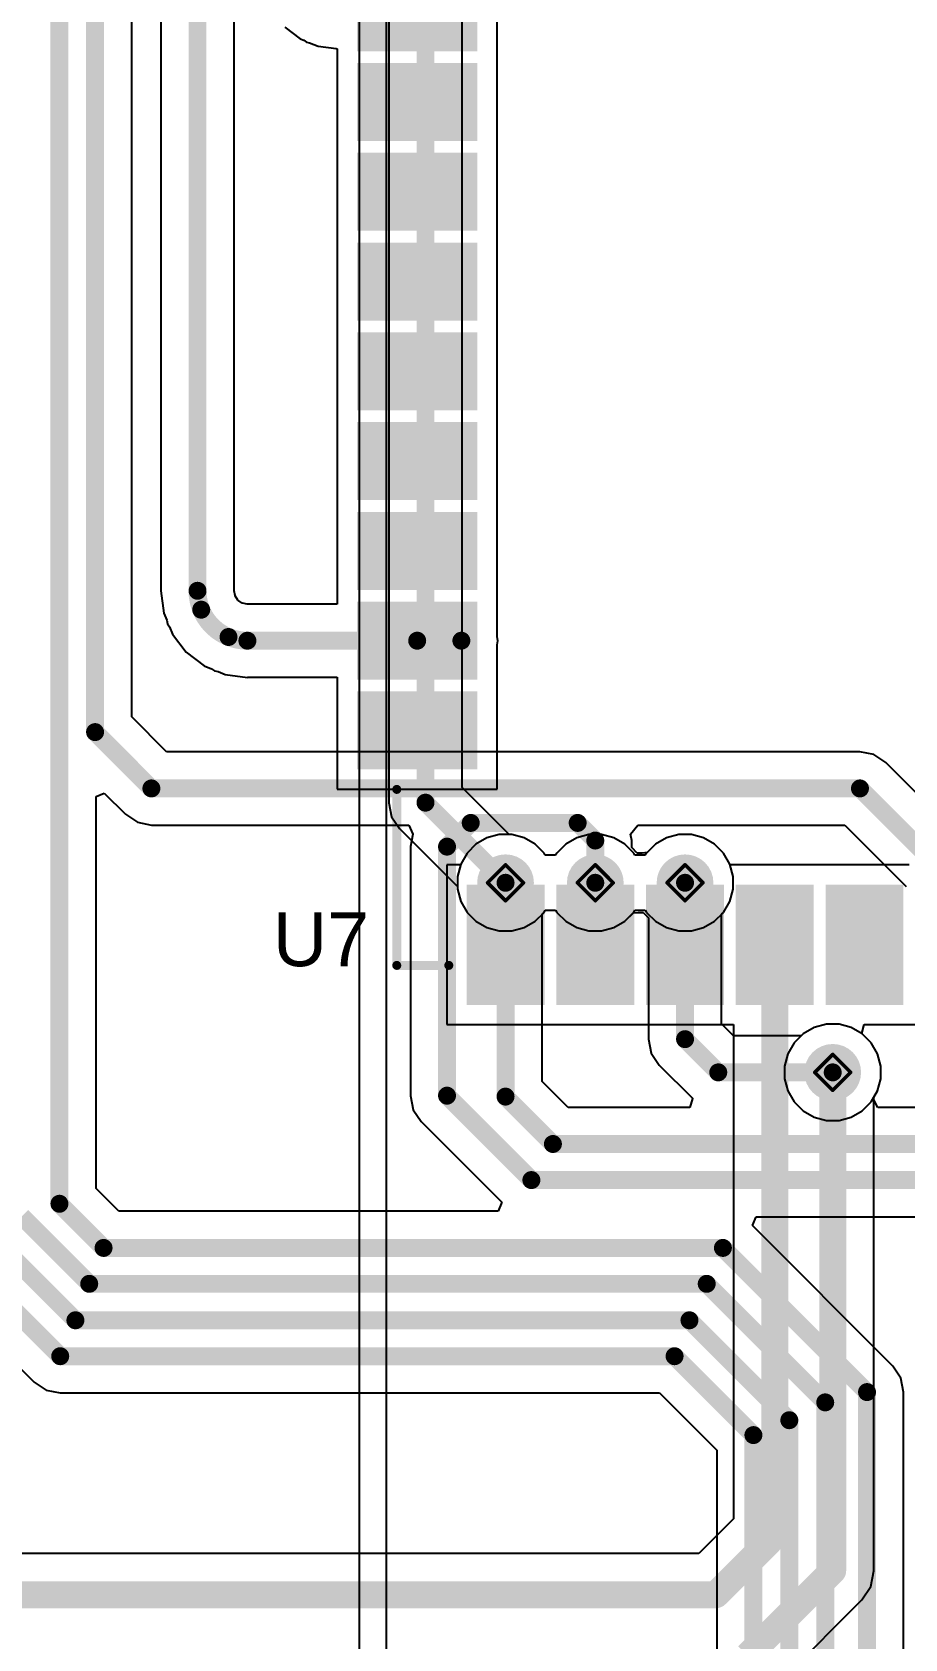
# Model space of a CAD drawing. Header units: inches. Extents: x -17.5 to 14.7, y -6.2 to 5.9.
# Drawn here: x 2.281 to 2.767, y 1.085 to 1.98 of the extents above; entities that cross this region are included whole.
import ezdxf

# ---------------------------------------------------------------- set-up
doc = ezdxf.new("R2010")
doc.units = ezdxf.units.IN
doc.header["$MEASUREMENT"] = 0
for name, color, linetype in [('Bottom Layer', 5, 'Continuous'), ('Bottom Solder', 6, 'Continuous'), ('Drill Drawing', 1, 'Continuous'), ('Ground Layer', 76, 'Continuous'), ('Power Layer', 16, 'Continuous'), ('Top Layer', 1, 'Continuous'), ('Top Overlay', 2, 'Continuous'), ('Top Paste', 8, 'Continuous'), ('Top Solder', 216, 'Continuous'), ('Via Holes', 16, 'Continuous')]:
    doc.layers.add(name, color=color, linetype=linetype)
doc.styles.add('Arial', font='', dxfattribs={"height": 0.2})
doc.styles.get('Arial').set_extended_font_data('Arial')

# ---------------------------------------------------------------- blocks, each defined once
blk = doc.blocks.new('ESP32_WROOM_32UE_N16_63')
at = {"layer": 'Top Layer'}
for points in [[(0.31496, -0.08268), (0.37402, -0.08268), (0.37402, -0.11811), (0.31496, -0.11811)], [(0.31496, -0.13268), (0.37402, -0.13268), (0.37402, -0.16811), (0.31496, -0.16811)], [(0.31496, -0.18268), (0.37402, -0.18268), (0.37402, -0.21811), (0.31496, -0.21811)], [(0.31496, -0.23268), (0.37402, -0.23268), (0.37402, -0.26811), (0.31496, -0.26811)], [(0.31496, -0.28268), (0.37402, -0.28268), (0.37402, -0.31811), (0.31496, -0.31811)], [(-0.19252, -0.37913), (-0.19252, -0.32008), (-0.15709, -0.32008), (-0.15709, -0.37913)], [(-0.14252, -0.37913), (-0.14252, -0.32008), (-0.10709, -0.32008), (-0.10709, -0.37913)], [(-0.09252, -0.37913), (-0.09252, -0.32008), (-0.05709, -0.32008), (-0.05709, -0.37913)], [(-0.04252, -0.37913), (-0.04252, -0.32008), (-0.00709, -0.32008), (-0.00709, -0.37913)], [(0.00748, -0.37913), (0.00748, -0.32008), (0.04291, -0.32008), (0.04291, -0.37913)], [(0.05748, -0.37913), (0.05748, -0.32008), (0.09291, -0.32008), (0.09291, -0.37913)], [(0.10748, -0.37913), (0.10748, -0.32008), (0.14291, -0.32008), (0.14291, -0.37913)], [(0.15748, -0.37913), (0.15748, -0.32008), (0.19291, -0.32008), (0.19291, -0.37913)], [(0.20748, -0.37913), (0.20748, -0.32008), (0.24291, -0.32008), (0.24291, -0.37913)]]:
    blk.add_hatch(color=1, dxfattribs=at).paths.add_polyline_path(points)
at = {"layer": 'Top Paste'}
for points in [[(0.31496, -0.08268), (0.37402, -0.08268), (0.37402, -0.11811), (0.31496, -0.11811)], [(0.31496, -0.13268), (0.37402, -0.13268), (0.37402, -0.16811), (0.31496, -0.16811)], [(0.31496, -0.18268), (0.37402, -0.18268), (0.37402, -0.21811), (0.31496, -0.21811)], [(0.31496, -0.23268), (0.37402, -0.23268), (0.37402, -0.26811), (0.31496, -0.26811)], [(0.31496, -0.28268), (0.37402, -0.28268), (0.37402, -0.31811), (0.31496, -0.31811)], [(-0.19252, -0.37913), (-0.19252, -0.32008), (-0.15709, -0.32008), (-0.15709, -0.37913)], [(-0.14252, -0.37913), (-0.14252, -0.32008), (-0.10709, -0.32008), (-0.10709, -0.37913)], [(-0.09252, -0.37913), (-0.09252, -0.32008), (-0.05709, -0.32008), (-0.05709, -0.37913)], [(-0.04252, -0.37913), (-0.04252, -0.32008), (-0.00709, -0.32008), (-0.00709, -0.37913)], [(0.00748, -0.37913), (0.00748, -0.32008), (0.04291, -0.32008), (0.04291, -0.37913)], [(0.05748, -0.37913), (0.05748, -0.32008), (0.09291, -0.32008), (0.09291, -0.37913)], [(0.10748, -0.37913), (0.10748, -0.32008), (0.14291, -0.32008), (0.14291, -0.37913)], [(0.15748, -0.37913), (0.15748, -0.32008), (0.19291, -0.32008), (0.19291, -0.37913)], [(0.20748, -0.37913), (0.20748, -0.32008), (0.24291, -0.32008), (0.24291, -0.37913)]]:
    blk.add_hatch(color=8, dxfattribs=at).paths.add_polyline_path(points)
at = {"layer": 'Top Solder'}
for points in [[(0.31096, -0.07868), (0.37802, -0.07868), (0.37802, -0.12211), (0.31096, -0.12211)], [(0.31096, -0.12868), (0.37802, -0.12868), (0.37802, -0.17211), (0.31096, -0.17211)], [(0.31096, -0.17868), (0.37802, -0.17868), (0.37802, -0.22211), (0.31096, -0.22211)], [(0.31096, -0.22868), (0.37802, -0.22868), (0.37802, -0.27211), (0.31096, -0.27211)], [(0.31096, -0.27868), (0.37802, -0.27868), (0.37802, -0.32211), (0.31096, -0.32211)], [(-0.19652, -0.38313), (-0.19652, -0.31608), (-0.15309, -0.31608), (-0.15309, -0.38313)], [(-0.14652, -0.38313), (-0.14652, -0.31608), (-0.10309, -0.31608), (-0.10309, -0.38313)], [(-0.09652, -0.38313), (-0.09652, -0.31608), (-0.05309, -0.31608), (-0.05309, -0.38313)], [(-0.04652, -0.38313), (-0.04652, -0.31608), (-0.00309, -0.31608), (-0.00309, -0.38313)], [(0.00348, -0.38313), (0.00348, -0.31608), (0.04691, -0.31608), (0.04691, -0.38313)], [(0.05348, -0.38313), (0.05348, -0.31608), (0.09691, -0.31608), (0.09691, -0.38313)], [(0.10348, -0.38313), (0.10348, -0.31608), (0.14691, -0.31608), (0.14691, -0.38313)], [(0.15348, -0.38313), (0.15348, -0.31608), (0.19691, -0.31608), (0.19691, -0.38313)], [(0.20348, -0.38313), (0.20348, -0.31608), (0.24691, -0.31608), (0.24691, -0.38313)]]:
    blk.add_hatch(color=216, dxfattribs=at).paths.add_polyline_path(points)
at = {"layer": 'Top Overlay'}
for points in [[(0.356, -0.361, 0.005, 0.005, 0), (0.356, -0.332, 0.005, 0.005, 0)], [(0.356, -0.361, 0.005, 0.005, 0), (0.258, -0.361, 0.005, 0.005, 0)]]:
    blk.add_lwpolyline(points, format="xyseb", dxfattribs=at)
for points in [[(0.35475, -0.332, 0.0025, 0.0025, 1), (0.35725, -0.332, 0.0025, 0.0025, 1)], [(0.25675, -0.361, 0.0025, 0.0025, 1), (0.25925, -0.361, 0.0025, 0.0025, 1)], [(0.35475, -0.361, 0.0025, 0.0025, 1), (0.35725, -0.361, 0.0025, 0.0025, 1)], [(0.35475, -0.361, 0.0025, 0.0025, 1), (0.35725, -0.361, 0.0025, 0.0025, 1)]]:
    blk.add_lwpolyline(points, format="xyseb", close=True, dxfattribs=at)

msp = doc.modelspace()

# ---------------------------------------------------------------- hatches: boundary and pattern name
at = {"layer": 'Bottom Layer'}
h = msp.add_hatch(color=5, dxfattribs=at)
edge = h.paths.add_edge_path()
edge.add_arc((2.54461, 1.50646), 0.01181, 0, 360)
h = msp.add_hatch(color=5, dxfattribs=at)
edge = h.paths.add_edge_path()
edge.add_arc((2.59461, 1.50646), 0.01181, 0, 360)
h = msp.add_hatch(color=5, dxfattribs=at)
edge = h.paths.add_edge_path()
edge.add_arc((2.64461, 1.50646), 0.01181, 0, 360)
h = msp.add_hatch(color=5, dxfattribs=at)
edge = h.paths.add_edge_path()
edge.add_arc((2.72689, 1.40088), 0.01181, 0, 360)
at = {"layer": 'Bottom Solder'}
h = msp.add_hatch(color=6, dxfattribs=at)
edge = h.paths.add_edge_path()
edge.add_arc((2.54461, 1.50646), 0.01581, 0, 360)
h = msp.add_hatch(color=6, dxfattribs=at)
edge = h.paths.add_edge_path()
edge.add_arc((2.59461, 1.50646), 0.01581, 0, 360)
h = msp.add_hatch(color=6, dxfattribs=at)
edge = h.paths.add_edge_path()
edge.add_arc((2.64461, 1.50646), 0.01581, 0, 360)
h = msp.add_hatch(color=6, dxfattribs=at)
edge = h.paths.add_edge_path()
edge.add_arc((2.72689, 1.40088), 0.01581, 0, 360)
at = {"layer": 'Ground Layer'}
h = msp.add_hatch(color=76, dxfattribs=at)
edge = h.paths.add_edge_path()
edge.add_arc((2.54461, 1.50646), 0.01181, 0, 360)
h = msp.add_hatch(color=76, dxfattribs=at)
edge = h.paths.add_edge_path()
edge.add_arc((2.59461, 1.50646), 0.01181, 0, 360)
h = msp.add_hatch(color=76, dxfattribs=at)
edge = h.paths.add_edge_path()
edge.add_arc((2.64461, 1.50646), 0.01181, 0, 360)
h = msp.add_hatch(color=76, dxfattribs=at)
edge = h.paths.add_edge_path()
edge.add_arc((2.72689, 1.40088), 0.01181, 0, 360)
at = {"layer": 'Power Layer'}
h = msp.add_hatch(color=16, dxfattribs=at)
edge = h.paths.add_edge_path()
edge.add_arc((2.54461, 1.50646), 0.01181, 0, 360)
h = msp.add_hatch(color=16, dxfattribs=at)
edge = h.paths.add_edge_path()
edge.add_arc((2.59461, 1.50646), 0.01181, 0, 360)
h = msp.add_hatch(color=16, dxfattribs=at)
edge = h.paths.add_edge_path()
edge.add_arc((2.64461, 1.50646), 0.01181, 0, 360)
h = msp.add_hatch(color=16, dxfattribs=at)
edge = h.paths.add_edge_path()
edge.add_arc((2.72689, 1.40088), 0.01181, 0, 360)
at = {"layer": 'Top Layer'}
h = msp.add_hatch(color=1, dxfattribs=at)
edge = h.paths.add_edge_path()
edge.add_arc((2.54461, 1.50646), 0.01181, 0, 360)
h = msp.add_hatch(color=1, dxfattribs=at)
edge = h.paths.add_edge_path()
edge.add_arc((2.59461, 1.50646), 0.01181, 0, 360)
h = msp.add_hatch(color=1, dxfattribs=at)
edge = h.paths.add_edge_path()
edge.add_arc((2.64461, 1.50646), 0.01181, 0, 360)
for points in [[(2.53281, 1.47198), (2.55641, 1.47198), (2.55641, 1.50646), (2.53281, 1.50646)], [(2.58281, 1.47198), (2.60641, 1.47198), (2.60641, 1.50646), (2.58281, 1.50646)], [(2.63281, 1.47198), (2.65641, 1.47198), (2.65641, 1.50646), (2.63281, 1.50646)]]:
    msp.add_hatch(color=1, dxfattribs=at).paths.add_polyline_path(points)
h = msp.add_hatch(color=1, dxfattribs=at)
edge = h.paths.add_edge_path()
edge.add_arc((2.72689, 1.40088), 0.01181, 0, 360)
at = {"layer": 'Top Solder'}
h = msp.add_hatch(color=216, dxfattribs=at)
edge = h.paths.add_edge_path()
edge.add_arc((2.54461, 1.50646), 0.01581, 0, 360)
h = msp.add_hatch(color=216, dxfattribs=at)
edge = h.paths.add_edge_path()
edge.add_arc((2.59461, 1.50646), 0.01581, 0, 360)
h = msp.add_hatch(color=216, dxfattribs=at)
edge = h.paths.add_edge_path()
edge.add_arc((2.64461, 1.50646), 0.01581, 0, 360)
h = msp.add_hatch(color=216, dxfattribs=at)
edge = h.paths.add_edge_path()
edge.add_arc((2.72689, 1.40088), 0.01581, 0, 360)
at = {"layer": 'Via Holes'}
h = msp.add_hatch(color=7, dxfattribs=at)
edge = h.paths.add_edge_path()
edge.add_arc((2.54461, 1.50646), 0.00591, 0, 360)
h = msp.add_hatch(color=7, dxfattribs=at)
edge = h.paths.add_edge_path()
edge.add_arc((2.59461, 1.50646), 0.00591, 0, 360)
h = msp.add_hatch(color=7, dxfattribs=at)
edge = h.paths.add_edge_path()
edge.add_arc((2.64461, 1.50646), 0.00591, 0, 360)
h = msp.add_hatch(color=7, dxfattribs=at)
edge = h.paths.add_edge_path()
edge.add_arc((2.72689, 1.40088), 0.00591, 0, 360)

# ---------------------------------------------------------------- linework, layer by layer
at = {"layer": 'Bottom Layer'}
for p, q in [((2.33633, 1.59881), (2.33633, 2.18463)), ((2.35575, 1.57939), (2.33633, 1.59881)), ((2.74207, 1.57939), (2.35575, 1.57939)), ((2.74987, 1.57784), (2.74207, 1.57939)), ((2.75648, 1.57342), (2.74987, 1.57784)), ((2.79663, 1.53327), (2.75648, 1.57342)), ((2.31646, 1.55447), (2.32108, 1.55638)), ((2.31646, 1.33616), (2.31646, 1.55447)), ((2.32108, 1.55638), (2.33288, 1.54458)), ((2.33288, 1.54458), (2.3395, 1.54016)), ((2.3395, 1.54016), (2.3473, 1.53861)), ((2.3473, 1.53861), (2.4907, 1.53861)), ((2.4907, 1.53861), (2.49301, 1.53361)), ((2.49301, 1.53361), (2.49161, 1.52658)), ((2.61428, 1.53361), (2.61838, 1.53861)), ((2.615, 1.52998), (2.61428, 1.53361)), ((2.61838, 1.53861), (2.73362, 1.53861)), ((2.63426, 1.53144), (2.62814, 1.52791)), ((2.64108, 1.53327), (2.63426, 1.53144)), ((2.64814, 1.53327), (2.64108, 1.53327)), ((2.65495, 1.53144), (2.64814, 1.53327)), ((2.66107, 1.52791), (2.65495, 1.53144)), ((2.73362, 1.53861), (2.76779, 1.50443)), ((2.49161, 1.52658), (2.49161, 1.38791)), ((2.615, 1.52607), (2.615, 1.52998)), ((2.61798, 1.52293), (2.615, 1.52607)), ((2.62078, 1.52293), (2.61798, 1.52293)), ((2.62347, 1.52324), (2.62078, 1.52293)), ((2.62814, 1.52791), (2.62347, 1.52324)), ((2.66606, 1.52292), (2.66107, 1.52791)), ((2.66959, 1.51681), (2.66606, 1.52292)), ((2.67142, 1.50999), (2.66959, 1.51681)), ((2.67142, 1.50293), (2.67142, 1.50999)), ((2.66606, 1.49), (2.66959, 1.49611)), ((2.66959, 1.49611), (2.67142, 1.50293)), ((2.565, 1.48894), (2.56606, 1.49)), ((2.565, 1.39584), (2.565, 1.48894)), ((2.56606, 1.49), (2.56672, 1.49114)), ((2.56672, 1.49114), (2.57249, 1.49114)), ((2.57249, 1.49114), (2.57315, 1.49)), ((2.57315, 1.49), (2.57814, 1.48501)), ((2.61107, 1.48501), (2.61574, 1.48968)), ((2.61574, 1.48968), (2.61843, 1.48999)), ((2.61843, 1.48999), (2.62123, 1.48999)), ((2.62123, 1.48999), (2.62421, 1.48685)), ((2.62421, 1.48685), (2.62421, 1.41939)), ((2.665, 1.48894), (2.66606, 1.49)), ((2.665, 1.42784), (2.665, 1.48894)), ((2.57814, 1.48501), (2.58426, 1.48148)), ((2.58426, 1.48148), (2.59108, 1.47965)), ((2.59108, 1.47965), (2.59814, 1.47965)), ((2.59814, 1.47965), (2.60495, 1.48148)), ((2.60495, 1.48148), (2.61107, 1.48501)), ((2.67157, 1.42127), (2.665, 1.42784)), ((2.71654, 1.42586), (2.71043, 1.42233)), ((2.72336, 1.42769), (2.71654, 1.42586)), ((2.73042, 1.42769), (2.72336, 1.42769)), ((2.73724, 1.42586), (2.73042, 1.42769)), ((2.74335, 1.42233), (2.73724, 1.42586)), ((2.62421, 1.41939), (2.62577, 1.41159)), ((2.70936, 1.42127), (2.67157, 1.42127)), ((2.71043, 1.42233), (2.70936, 1.42127)), ((2.74834, 1.41734), (2.74335, 1.42233)), ((2.75187, 1.41123), (2.74834, 1.41734)), ((2.62577, 1.41159), (2.63019, 1.40498)), ((2.63019, 1.40498), (2.6487, 1.38646)), ((2.7537, 1.40441), (2.75187, 1.41123)), ((2.57945, 1.38139), (2.565, 1.39584)), ((2.75187, 1.39053), (2.7537, 1.39735)), ((2.7537, 1.39735), (2.7537, 1.40441)), ((2.49161, 1.38791), (2.49316, 1.38011)), ((2.74948, 1.38639), (2.75187, 1.39053)), ((2.49316, 1.38011), (2.49758, 1.37349)), ((2.64729, 1.38139), (2.57945, 1.38139)), ((2.6488, 1.38639), (2.64729, 1.38139)), ((2.6487, 1.38646), (2.6488, 1.38639)), ((2.75199, 1.38139), (2.74948, 1.38639)), ((3.20855, 1.38139), (2.75199, 1.38139)), ((2.49758, 1.37349), (2.54255, 1.32852)), ((2.3291, 1.32352), (2.31646, 1.33616)), ((2.54255, 1.32852), (2.54048, 1.32352)), ((2.54048, 1.32352), (2.3291, 1.32352)), ((2.68216, 1.31552), (2.68423, 1.32052)), ((2.76042, 1.23726), (2.68216, 1.31552)), ((2.68423, 1.32052), (3.00711, 1.32052)), ((2.21777, 1.29271), (2.28208, 1.2284)), ((2.76484, 1.23065), (2.76042, 1.23726)), ((2.76042, 1.23726), (2.76042, 1.23726)), ((2.28208, 1.2284), (2.2887, 1.22398)), ((2.76639, 1.22284), (2.76484, 1.23065)), ((2.2887, 1.22398), (2.2965, 1.22243)), ((2.2965, 1.22243), (2.63034, 1.22243)), ((2.63034, 1.22243), (2.66232, 1.19044)), ((2.76639, 0.72725), (2.76639, 1.22284)), ((2.76639, 1.22284), (2.76639, 1.22284)), ((2.66232, 1.19044), (2.66232, 0.79105))]:
    msp.add_line(p, q, dxfattribs=at)
for points in [[(2.31593, 1.59037, 0.01, 0.01, 0), (2.31593, 2.19271, 0.01, 0.01, 0)], [(2.29607, 1.32771, 0.01, 0.01, 0), (2.29607, 2.18429, 0.01, 0.01, 0)], [(2.31593, 1.59037, 0.01, 0.01, 0), (2.3473, 1.559, 0.01, 0.01, 0)], [(2.3473, 1.559, 0.01, 0.01, 0), (2.74207, 1.559, 0.01, 0.01, 0)], [(2.74207, 1.559, 0.01, 0.01, 0), (2.79461, 1.50646, 0.01, 0.01, 0)], [(2.512, 1.52658, 0.01, 0.01, 0), (2.52521, 1.53979, 0.01, 0.01, 0)], [(2.52521, 1.53979, 0.01, 0.01, 0), (2.58479, 1.53979, 0.01, 0.01, 0)], [(2.58479, 1.53979, 0.01, 0.01, 0), (2.59461, 1.52998, 0.01, 0.01, 0)], [(2.512, 1.38791, 0.01, 0.01, 0), (2.512, 1.52658, 0.01, 0.01, 0)], [(2.59461, 1.50646, 0.01, 0.01, 0), (2.59461, 1.52998, 0.01, 0.01, 0)], [(2.54461, 1.38739, 0.01, 0.01, 0), (2.54461, 1.50646, 0.01, 0.01, 0)], [(2.64461, 1.41939, 0.01, 0.01, 0), (2.64461, 1.50646, 0.01, 0.01, 0)], [(2.64461, 1.41939, 0.01, 0.01, 0), (2.66312, 1.40088, 0.01, 0.01, 0)], [(2.66312, 1.40088, 0.01, 0.01, 0), (2.72689, 1.40088, 0.01, 0.01, 0)], [(2.512, 1.38791, 0.01, 0.01, 0), (2.559, 1.34091, 0.01, 0.01, 0)], [(2.54461, 1.38739, 0.01, 0.01, 0), (2.571, 1.361, 0.01, 0.01, 0)], [(2.571, 1.361, 0.01, 0.01, 0), (3.217, 1.361, 0.01, 0.01, 0)], [(2.559, 1.34091, 0.01, 0.01, 0), (3.084, 1.34091, 0.01, 0.01, 0)], [(2.27507, 1.32072, 0.01, 0.01, 0), (2.31266, 1.28313, 0.01, 0.01, 0)], [(2.29607, 1.32771, 0.01, 0.01, 0), (2.32065, 1.30313, 0.01, 0.01, 0)], [(2.25453, 1.31326, 0.01, 0.01, 0), (2.30497, 1.26282, 0.01, 0.01, 0)], [(2.23219, 1.30713, 0.01, 0.01, 0), (2.2965, 1.24282, 0.01, 0.01, 0)], [(2.32065, 1.30313, 0.01, 0.01, 0), (2.66571, 1.30313, 0.01, 0.01, 0)], [(2.66571, 1.30313, 0.01, 0.01, 0), (2.746, 1.22284, 0.01, 0.01, 0)], [(2.31266, 1.28313, 0.01, 0.01, 0), (2.65669, 1.28313, 0.01, 0.01, 0)], [(2.65669, 1.28313, 0.01, 0.01, 0), (2.72271, 1.21711, 0.01, 0.01, 0)], [(2.30497, 1.26282, 0.01, 0.01, 0), (2.64707, 1.26282, 0.01, 0.01, 0)], [(2.64707, 1.26282, 0.01, 0.01, 0), (2.70271, 1.20718, 0.01, 0.01, 0)], [(2.2965, 1.24282, 0.01, 0.01, 0), (2.63878, 1.24282, 0.01, 0.01, 0)], [(2.63878, 1.24282, 0.01, 0.01, 0), (2.68271, 1.19889, 0.01, 0.01, 0)], [(2.746, 0.7188, 0.01, 0.01, 0), (2.746, 1.22284, 0.01, 0.01, 0)], [(2.72271, 0.66729, 0.01, 0.01, 0), (2.72271, 1.21711, 0.01, 0.01, 0)], [(2.70271, 0.6575, 0.01, 0.01, 0), (2.70271, 1.20718, 0.01, 0.01, 0)], [(2.68271, 0.64921, 0.01, 0.01, 0), (2.68271, 1.19889, 0.01, 0.01, 0)]]:
    msp.add_lwpolyline(points, format="xyseb", dxfattribs=at)
for points in [[(2.31343, 1.59037, 0.005, 0.005, 1), (2.31843, 1.59037, 0.005, 0.005, 1)], [(2.31343, 1.59037, 0.005, 0.005, 1), (2.31843, 1.59037, 0.005, 0.005, 1)], [(2.3448, 1.559, 0.005, 0.005, 1), (2.3498, 1.559, 0.005, 0.005, 1)], [(2.3448, 1.559, 0.005, 0.005, 1), (2.3498, 1.559, 0.005, 0.005, 1)], [(2.73957, 1.559, 0.005, 0.005, 1), (2.74457, 1.559, 0.005, 0.005, 1)], [(2.73957, 1.559, 0.005, 0.005, 1), (2.74457, 1.559, 0.005, 0.005, 1)], [(2.52271, 1.53979, 0.005, 0.005, 1), (2.52771, 1.53979, 0.005, 0.005, 1)], [(2.52271, 1.53979, 0.005, 0.005, 1), (2.52771, 1.53979, 0.005, 0.005, 1)], [(2.58229, 1.53979, 0.005, 0.005, 1), (2.58729, 1.53979, 0.005, 0.005, 1)], [(2.58229, 1.53979, 0.005, 0.005, 1), (2.58729, 1.53979, 0.005, 0.005, 1)], [(2.5095, 1.52658, 0.005, 0.005, 1), (2.5145, 1.52658, 0.005, 0.005, 1)], [(2.5095, 1.52658, 0.005, 0.005, 1), (2.5145, 1.52658, 0.005, 0.005, 1)], [(2.59211, 1.52998, 0.005, 0.005, 1), (2.59711, 1.52998, 0.005, 0.005, 1)], [(2.59211, 1.52998, 0.005, 0.005, 1), (2.59711, 1.52998, 0.005, 0.005, 1)], [(2.54211, 1.50646, 0.005, 0.005, 1), (2.54711, 1.50646, 0.005, 0.005, 1)], [(2.59211, 1.50646, 0.005, 0.005, 1), (2.59711, 1.50646, 0.005, 0.005, 1)], [(2.64211, 1.50646, 0.005, 0.005, 1), (2.64711, 1.50646, 0.005, 0.005, 1)], [(2.64211, 1.41939, 0.005, 0.005, 1), (2.64711, 1.41939, 0.005, 0.005, 1)], [(2.64211, 1.41939, 0.005, 0.005, 1), (2.64711, 1.41939, 0.005, 0.005, 1)], [(2.66062, 1.40088, 0.005, 0.005, 1), (2.66562, 1.40088, 0.005, 0.005, 1)], [(2.66062, 1.40088, 0.005, 0.005, 1), (2.66562, 1.40088, 0.005, 0.005, 1)], [(2.72439, 1.40088, 0.005, 0.005, 1), (2.72939, 1.40088, 0.005, 0.005, 1)], [(2.5095, 1.38791, 0.005, 0.005, 1), (2.5145, 1.38791, 0.005, 0.005, 1)], [(2.5095, 1.38791, 0.005, 0.005, 1), (2.5145, 1.38791, 0.005, 0.005, 1)], [(2.54211, 1.38739, 0.005, 0.005, 1), (2.54711, 1.38739, 0.005, 0.005, 1)], [(2.54211, 1.38739, 0.005, 0.005, 1), (2.54711, 1.38739, 0.005, 0.005, 1)], [(2.5685, 1.361, 0.005, 0.005, 1), (2.5735, 1.361, 0.005, 0.005, 1)], [(2.5685, 1.361, 0.005, 0.005, 1), (2.5735, 1.361, 0.005, 0.005, 1)], [(2.5565, 1.34091, 0.005, 0.005, 1), (2.5615, 1.34091, 0.005, 0.005, 1)], [(2.5565, 1.34091, 0.005, 0.005, 1), (2.5615, 1.34091, 0.005, 0.005, 1)], [(2.29357, 1.32771, 0.005, 0.005, 1), (2.29857, 1.32771, 0.005, 0.005, 1)], [(2.29357, 1.32771, 0.005, 0.005, 1), (2.29857, 1.32771, 0.005, 0.005, 1)], [(2.31815, 1.30313, 0.005, 0.005, 1), (2.32315, 1.30313, 0.005, 0.005, 1)], [(2.31815, 1.30313, 0.005, 0.005, 1), (2.32315, 1.30313, 0.005, 0.005, 1)], [(2.66321, 1.30313, 0.005, 0.005, 1), (2.66821, 1.30313, 0.005, 0.005, 1)], [(2.66321, 1.30313, 0.005, 0.005, 1), (2.66821, 1.30313, 0.005, 0.005, 1)], [(2.31016, 1.28313, 0.005, 0.005, 1), (2.31516, 1.28313, 0.005, 0.005, 1)], [(2.31016, 1.28313, 0.005, 0.005, 1), (2.31516, 1.28313, 0.005, 0.005, 1)], [(2.65419, 1.28313, 0.005, 0.005, 1), (2.65919, 1.28313, 0.005, 0.005, 1)], [(2.65419, 1.28313, 0.005, 0.005, 1), (2.65919, 1.28313, 0.005, 0.005, 1)], [(2.30247, 1.26282, 0.005, 0.005, 1), (2.30747, 1.26282, 0.005, 0.005, 1)], [(2.30247, 1.26282, 0.005, 0.005, 1), (2.30747, 1.26282, 0.005, 0.005, 1)], [(2.64457, 1.26282, 0.005, 0.005, 1), (2.64957, 1.26282, 0.005, 0.005, 1)], [(2.64457, 1.26282, 0.005, 0.005, 1), (2.64957, 1.26282, 0.005, 0.005, 1)], [(2.294, 1.24282, 0.005, 0.005, 1), (2.299, 1.24282, 0.005, 0.005, 1)], [(2.294, 1.24282, 0.005, 0.005, 1), (2.299, 1.24282, 0.005, 0.005, 1)], [(2.63628, 1.24282, 0.005, 0.005, 1), (2.64128, 1.24282, 0.005, 0.005, 1)], [(2.63628, 1.24282, 0.005, 0.005, 1), (2.64128, 1.24282, 0.005, 0.005, 1)], [(2.7435, 1.22284, 0.005, 0.005, 1), (2.7485, 1.22284, 0.005, 0.005, 1)], [(2.7435, 1.22284, 0.005, 0.005, 1), (2.7485, 1.22284, 0.005, 0.005, 1)], [(2.72021, 1.21711, 0.005, 0.005, 1), (2.72521, 1.21711, 0.005, 0.005, 1)], [(2.72021, 1.21711, 0.005, 0.005, 1), (2.72521, 1.21711, 0.005, 0.005, 1)], [(2.70021, 1.20718, 0.005, 0.005, 1), (2.70521, 1.20718, 0.005, 0.005, 1)], [(2.70021, 1.20718, 0.005, 0.005, 1), (2.70521, 1.20718, 0.005, 0.005, 1)], [(2.68021, 1.19889, 0.005, 0.005, 1), (2.68521, 1.19889, 0.005, 0.005, 1)], [(2.68021, 1.19889, 0.005, 0.005, 1), (2.68521, 1.19889, 0.005, 0.005, 1)]]:
    msp.add_lwpolyline(points, format="xyseb", close=True, dxfattribs=at)
at = {"layer": 'Drill Drawing'}
for points in [[(2.53461, 1.50646, 0.002, 0.002, 0), (2.54461, 1.51646, 0.002, 0.002, 0)], [(2.54461, 1.51646, 0.002, 0.002, 0), (2.55461, 1.50646, 0.002, 0.002, 0)], [(2.58461, 1.50646, 0.002, 0.002, 0), (2.59461, 1.51646, 0.002, 0.002, 0)], [(2.59461, 1.51646, 0.002, 0.002, 0), (2.60461, 1.50646, 0.002, 0.002, 0)], [(2.63461, 1.50646, 0.002, 0.002, 0), (2.64461, 1.51646, 0.002, 0.002, 0)], [(2.64461, 1.51646, 0.002, 0.002, 0), (2.65461, 1.50646, 0.002, 0.002, 0)], [(2.53461, 1.50646, 0.002, 0.002, 0), (2.54461, 1.49646, 0.002, 0.002, 0)], [(2.54461, 1.49646, 0.002, 0.002, 0), (2.55461, 1.50646, 0.002, 0.002, 0)], [(2.58461, 1.50646, 0.002, 0.002, 0), (2.59461, 1.49646, 0.002, 0.002, 0)], [(2.59461, 1.49646, 0.002, 0.002, 0), (2.60461, 1.50646, 0.002, 0.002, 0)], [(2.63461, 1.50646, 0.002, 0.002, 0), (2.64461, 1.49646, 0.002, 0.002, 0)], [(2.64461, 1.49646, 0.002, 0.002, 0), (2.65461, 1.50646, 0.002, 0.002, 0)], [(2.71689, 1.40088, 0.002, 0.002, 0), (2.72689, 1.41088, 0.002, 0.002, 0)], [(2.72689, 1.41088, 0.002, 0.002, 0), (2.73689, 1.40088, 0.002, 0.002, 0)], [(2.71689, 1.40088, 0.002, 0.002, 0), (2.72689, 1.39088, 0.002, 0.002, 0)], [(2.72689, 1.39088, 0.002, 0.002, 0), (2.73689, 1.40088, 0.002, 0.002, 0)]]:
    msp.add_lwpolyline(points, format="xyseb", dxfattribs=at)
for points in [[(2.54411, 1.51646, 0.001, 0.001, 1), (2.54511, 1.51646, 0.001, 0.001, 1)], [(2.54411, 1.51646, 0.001, 0.001, 1), (2.54511, 1.51646, 0.001, 0.001, 1)], [(2.59411, 1.51646, 0.001, 0.001, 1), (2.59511, 1.51646, 0.001, 0.001, 1)], [(2.59411, 1.51646, 0.001, 0.001, 1), (2.59511, 1.51646, 0.001, 0.001, 1)], [(2.64411, 1.51646, 0.001, 0.001, 1), (2.64511, 1.51646, 0.001, 0.001, 1)], [(2.64411, 1.51646, 0.001, 0.001, 1), (2.64511, 1.51646, 0.001, 0.001, 1)], [(2.53411, 1.50646, 0.001, 0.001, 1), (2.53511, 1.50646, 0.001, 0.001, 1)], [(2.53411, 1.50646, 0.001, 0.001, 1), (2.53511, 1.50646, 0.001, 0.001, 1)], [(2.55411, 1.50646, 0.001, 0.001, 1), (2.55511, 1.50646, 0.001, 0.001, 1)], [(2.55411, 1.50646, 0.001, 0.001, 1), (2.55511, 1.50646, 0.001, 0.001, 1)], [(2.58411, 1.50646, 0.001, 0.001, 1), (2.58511, 1.50646, 0.001, 0.001, 1)], [(2.58411, 1.50646, 0.001, 0.001, 1), (2.58511, 1.50646, 0.001, 0.001, 1)], [(2.60411, 1.50646, 0.001, 0.001, 1), (2.60511, 1.50646, 0.001, 0.001, 1)], [(2.60411, 1.50646, 0.001, 0.001, 1), (2.60511, 1.50646, 0.001, 0.001, 1)], [(2.63411, 1.50646, 0.001, 0.001, 1), (2.63511, 1.50646, 0.001, 0.001, 1)], [(2.63411, 1.50646, 0.001, 0.001, 1), (2.63511, 1.50646, 0.001, 0.001, 1)], [(2.65411, 1.50646, 0.001, 0.001, 1), (2.65511, 1.50646, 0.001, 0.001, 1)], [(2.65411, 1.50646, 0.001, 0.001, 1), (2.65511, 1.50646, 0.001, 0.001, 1)], [(2.54411, 1.49646, 0.001, 0.001, 1), (2.54511, 1.49646, 0.001, 0.001, 1)], [(2.54411, 1.49646, 0.001, 0.001, 1), (2.54511, 1.49646, 0.001, 0.001, 1)], [(2.59411, 1.49646, 0.001, 0.001, 1), (2.59511, 1.49646, 0.001, 0.001, 1)], [(2.59411, 1.49646, 0.001, 0.001, 1), (2.59511, 1.49646, 0.001, 0.001, 1)], [(2.64411, 1.49646, 0.001, 0.001, 1), (2.64511, 1.49646, 0.001, 0.001, 1)], [(2.64411, 1.49646, 0.001, 0.001, 1), (2.64511, 1.49646, 0.001, 0.001, 1)], [(2.72639, 1.41088, 0.001, 0.001, 1), (2.72739, 1.41088, 0.001, 0.001, 1)], [(2.72639, 1.41088, 0.001, 0.001, 1), (2.72739, 1.41088, 0.001, 0.001, 1)], [(2.71639, 1.40088, 0.001, 0.001, 1), (2.71739, 1.40088, 0.001, 0.001, 1)], [(2.71639, 1.40088, 0.001, 0.001, 1), (2.71739, 1.40088, 0.001, 0.001, 1)], [(2.73639, 1.40088, 0.001, 0.001, 1), (2.73739, 1.40088, 0.001, 0.001, 1)], [(2.73639, 1.40088, 0.001, 0.001, 1), (2.73739, 1.40088, 0.001, 0.001, 1)], [(2.72639, 1.39088, 0.001, 0.001, 1), (2.72739, 1.39088, 0.001, 0.001, 1)], [(2.72639, 1.39088, 0.001, 0.001, 1), (2.72739, 1.39088, 0.001, 0.001, 1)]]:
    msp.add_lwpolyline(points, format="xyseb", close=True, dxfattribs=at)
at = {"layer": 'Ground Layer'}
for p, q in [((2.47961, 2.31755), (2.47961, 1.55107)), ((2.52039, 1.55951), (2.52039, 2.326)), ((2.54663, 1.53327), (2.52039, 1.55951)), ((2.47961, 1.55107), (2.48116, 1.54326)), ((2.48116, 1.54326), (2.48558, 1.53665)), ((2.48558, 1.53665), (2.51779, 1.50443)), ((2.54814, 1.53327), (2.54663, 1.53327)), ((2.55495, 1.53144), (2.54814, 1.53327)), ((2.56107, 1.52791), (2.55495, 1.53144)), ((2.58426, 1.53144), (2.57814, 1.52791)), ((2.59108, 1.53327), (2.58426, 1.53144)), ((2.59814, 1.53327), (2.59108, 1.53327)), ((2.60495, 1.53144), (2.59814, 1.53327)), ((2.61107, 1.52791), (2.60495, 1.53144)), ((2.63426, 1.53144), (2.62814, 1.52791)), ((2.64108, 1.53327), (2.63426, 1.53144)), ((2.64814, 1.53327), (2.64108, 1.53327)), ((2.65495, 1.53144), (2.64814, 1.53327)), ((2.66107, 1.52791), (2.65495, 1.53144)), ((2.56606, 1.52292), (2.56107, 1.52791)), ((2.56672, 1.52178), (2.56606, 1.52292)), ((2.57249, 1.52178), (2.56672, 1.52178)), ((2.57315, 1.52292), (2.57249, 1.52178)), ((2.57814, 1.52791), (2.57315, 1.52292)), ((2.61606, 1.52292), (2.61107, 1.52791)), ((2.61672, 1.52178), (2.61606, 1.52292)), ((2.62249, 1.52178), (2.61672, 1.52178)), ((2.62315, 1.52292), (2.62249, 1.52178)), ((2.62814, 1.52791), (2.62315, 1.52292)), ((2.66606, 1.52292), (2.66107, 1.52791)), ((2.66959, 1.51681), (2.66606, 1.52292)), ((2.67142, 1.50999), (2.66959, 1.51681)), ((2.51779, 1.50443), (2.51779, 1.50293)), ((2.67142, 1.50293), (2.67142, 1.50999)), ((2.51779, 1.50293), (2.51962, 1.49611)), ((2.51962, 1.49611), (2.52315, 1.49)), ((2.66606, 1.49), (2.66959, 1.49611)), ((2.66959, 1.49611), (2.67142, 1.50293)), ((2.52315, 1.49), (2.52814, 1.48501)), ((2.56107, 1.48501), (2.56606, 1.49)), ((2.56606, 1.49), (2.56672, 1.49114)), ((2.56672, 1.49114), (2.57249, 1.49114)), ((2.57249, 1.49114), (2.57315, 1.49)), ((2.57315, 1.49), (2.57814, 1.48501)), ((2.61107, 1.48501), (2.61606, 1.49)), ((2.61606, 1.49), (2.61672, 1.49114)), ((2.61672, 1.49114), (2.62249, 1.49114)), ((2.62249, 1.49114), (2.62315, 1.49)), ((2.62315, 1.49), (2.62814, 1.48501)), ((2.66107, 1.48501), (2.66606, 1.49)), ((2.52814, 1.48501), (2.53426, 1.48148)), ((2.53426, 1.48148), (2.54108, 1.47965)), ((2.54108, 1.47965), (2.54814, 1.47965)), ((2.54814, 1.47965), (2.55495, 1.48148)), ((2.55495, 1.48148), (2.56107, 1.48501)), ((2.57814, 1.48501), (2.58426, 1.48148)), ((2.58426, 1.48148), (2.59108, 1.47965)), ((2.59108, 1.47965), (2.59814, 1.47965)), ((2.59814, 1.47965), (2.60495, 1.48148)), ((2.60495, 1.48148), (2.61107, 1.48501)), ((2.62814, 1.48501), (2.63426, 1.48148)), ((2.63426, 1.48148), (2.64108, 1.47965)), ((2.64108, 1.47965), (2.64814, 1.47965)), ((2.64814, 1.47965), (2.65495, 1.48148)), ((2.65495, 1.48148), (2.66107, 1.48501)), ((2.71654, 1.42586), (2.71043, 1.42233)), ((2.72336, 1.42769), (2.71654, 1.42586)), ((2.73042, 1.42769), (2.72336, 1.42769)), ((2.73724, 1.42586), (2.73042, 1.42769)), ((2.74335, 1.42233), (2.73724, 1.42586)), ((2.70543, 1.41734), (2.70191, 1.41123)), ((2.71043, 1.42233), (2.70543, 1.41734)), ((2.74834, 1.41734), (2.74335, 1.42233)), ((2.75187, 1.41123), (2.74834, 1.41734)), ((2.70191, 1.41123), (2.70008, 1.40441)), ((2.7537, 1.40441), (2.75187, 1.41123)), ((2.70008, 1.40441), (2.70008, 1.39735)), ((2.70008, 1.39735), (2.70191, 1.39053)), ((2.75187, 1.39053), (2.7537, 1.39735)), ((2.7537, 1.39735), (2.7537, 1.40441)), ((2.70191, 1.39053), (2.70543, 1.38442)), ((2.74834, 1.38442), (2.75187, 1.39053)), ((2.70543, 1.38442), (2.71043, 1.37942)), ((2.71043, 1.37942), (2.71654, 1.37589)), ((2.73724, 1.37589), (2.74335, 1.37942)), ((2.74335, 1.37942), (2.74834, 1.38442)), ((2.71654, 1.37589), (2.72336, 1.37407)), ((2.72336, 1.37407), (2.73042, 1.37407)), ((2.73042, 1.37407), (2.73724, 1.37589))]:
    msp.add_line(p, q, dxfattribs=at)
for points in [[(2.5, 1.55107, 0.01, 0.01, 0), (2.5, 2.326, 0.01, 0.01, 0)], [(2.5, 1.55107, 0.01, 0.01, 0), (2.54461, 1.50646, 0.01, 0.01, 0)]]:
    msp.add_lwpolyline(points, format="xyseb", dxfattribs=at)
for points in [[(2.4975, 1.55107, 0.005, 0.005, 1), (2.5025, 1.55107, 0.005, 0.005, 1)], [(2.4975, 1.55107, 0.005, 0.005, 1), (2.5025, 1.55107, 0.005, 0.005, 1)], [(2.54211, 1.50646, 0.005, 0.005, 1), (2.54711, 1.50646, 0.005, 0.005, 1)]]:
    msp.add_lwpolyline(points, format="xyseb", close=True, dxfattribs=at)
at = {"layer": 'Power Layer'}
for p, q in [((2.46306, 2.35915), (2.46306, 0.80436)), ((2.47835, 0.80506), (2.47835, 2.35915)), ((2.53426, 1.53144), (2.52814, 1.52791)), ((2.54108, 1.53327), (2.53426, 1.53144)), ((2.54814, 1.53327), (2.54108, 1.53327)), ((2.55495, 1.53144), (2.54814, 1.53327)), ((2.56107, 1.52791), (2.55495, 1.53144)), ((2.58426, 1.53144), (2.57814, 1.52791)), ((2.59108, 1.53327), (2.58426, 1.53144)), ((2.59814, 1.53327), (2.59108, 1.53327)), ((2.60495, 1.53144), (2.59814, 1.53327)), ((2.61107, 1.52791), (2.60495, 1.53144)), ((2.63426, 1.53144), (2.62814, 1.52791)), ((2.64108, 1.53327), (2.63426, 1.53144)), ((2.64814, 1.53327), (2.64108, 1.53327)), ((2.65495, 1.53144), (2.64814, 1.53327)), ((2.66107, 1.52791), (2.65495, 1.53144)), ((2.52315, 1.52292), (2.51962, 1.51681)), ((2.52814, 1.52791), (2.52315, 1.52292)), ((2.56606, 1.52292), (2.56107, 1.52791)), ((2.56672, 1.52178), (2.56606, 1.52292)), ((2.57249, 1.52178), (2.56672, 1.52178)), ((2.57315, 1.52292), (2.57249, 1.52178)), ((2.57814, 1.52791), (2.57315, 1.52292)), ((2.61606, 1.52292), (2.61107, 1.52791)), ((2.61672, 1.52178), (2.61606, 1.52292)), ((2.62249, 1.52178), (2.61672, 1.52178)), ((2.62315, 1.52292), (2.62249, 1.52178)), ((2.62814, 1.52791), (2.62315, 1.52292)), ((2.66606, 1.52292), (2.66107, 1.52791)), ((2.66959, 1.51681), (2.66606, 1.52292)), ((2.51962, 1.51681), (2.51779, 1.50999)), ((2.67142, 1.50999), (2.66959, 1.51681)), ((2.51779, 1.50999), (2.51779, 1.50293)), ((2.67142, 1.50293), (2.67142, 1.50999)), ((2.51779, 1.50293), (2.51962, 1.49611)), ((2.51962, 1.49611), (2.52315, 1.49)), ((2.66606, 1.49), (2.66959, 1.49611)), ((2.66959, 1.49611), (2.67142, 1.50293)), ((2.52315, 1.49), (2.52814, 1.48501)), ((2.56107, 1.48501), (2.56606, 1.49)), ((2.56606, 1.49), (2.56672, 1.49114)), ((2.56672, 1.49114), (2.57249, 1.49114)), ((2.57249, 1.49114), (2.57315, 1.49)), ((2.57315, 1.49), (2.57814, 1.48501)), ((2.61107, 1.48501), (2.61606, 1.49)), ((2.61606, 1.49), (2.61672, 1.49114)), ((2.61672, 1.49114), (2.62249, 1.49114)), ((2.62249, 1.49114), (2.62315, 1.49)), ((2.62315, 1.49), (2.62814, 1.48501)), ((2.66107, 1.48501), (2.66606, 1.49)), ((2.52814, 1.48501), (2.53426, 1.48148)), ((2.53426, 1.48148), (2.54108, 1.47965)), ((2.54108, 1.47965), (2.54814, 1.47965)), ((2.54814, 1.47965), (2.55495, 1.48148)), ((2.55495, 1.48148), (2.56107, 1.48501)), ((2.57814, 1.48501), (2.58426, 1.48148)), ((2.58426, 1.48148), (2.59108, 1.47965)), ((2.59108, 1.47965), (2.59814, 1.47965)), ((2.59814, 1.47965), (2.60495, 1.48148)), ((2.60495, 1.48148), (2.61107, 1.48501)), ((2.62814, 1.48501), (2.63426, 1.48148)), ((2.63426, 1.48148), (2.64108, 1.47965)), ((2.64108, 1.47965), (2.64814, 1.47965)), ((2.64814, 1.47965), (2.65495, 1.48148)), ((2.65495, 1.48148), (2.66107, 1.48501)), ((2.71654, 1.42586), (2.71043, 1.42233)), ((2.72336, 1.42769), (2.71654, 1.42586)), ((2.73042, 1.42769), (2.72336, 1.42769)), ((2.73724, 1.42586), (2.73042, 1.42769)), ((2.74335, 1.42233), (2.73724, 1.42586)), ((2.70543, 1.41734), (2.70191, 1.41123)), ((2.71043, 1.42233), (2.70543, 1.41734)), ((2.74834, 1.41734), (2.74335, 1.42233)), ((2.75187, 1.41123), (2.74834, 1.41734)), ((2.70191, 1.41123), (2.70008, 1.40441)), ((2.7537, 1.40441), (2.75187, 1.41123)), ((2.70008, 1.40441), (2.70008, 1.39735)), ((2.70008, 1.39735), (2.70191, 1.39053)), ((2.75187, 1.39053), (2.7537, 1.39735)), ((2.7537, 1.39735), (2.7537, 1.40441)), ((2.70191, 1.39053), (2.70543, 1.38442)), ((2.74834, 1.38442), (2.75187, 1.39053)), ((2.70543, 1.38442), (2.71043, 1.37942)), ((2.71043, 1.37942), (2.71654, 1.37589)), ((2.73724, 1.37589), (2.74335, 1.37942)), ((2.74335, 1.37942), (2.74834, 1.38442)), ((2.71654, 1.37589), (2.72336, 1.37407)), ((2.72336, 1.37407), (2.73042, 1.37407)), ((2.73042, 1.37407), (2.73724, 1.37589))]:
    msp.add_line(p, q, dxfattribs=at)
at = {"layer": 'Top Layer'}
for p, q in [((2.35261, 2.59902), (2.35261, 1.66906)), ((2.39339, 1.66906), (2.39339, 2.14736)), ((2.53992, 1.95855), (2.53992, 2.00855)), ((2.42172, 1.98299), (2.43026, 1.97644)), ((2.43026, 1.97644), (2.43228, 1.9756)), ((2.43228, 1.9756), (2.43372, 1.97463)), ((2.43372, 1.97463), (2.43543, 1.97429)), ((2.43543, 1.97429), (2.4402, 1.97232)), ((2.4402, 1.97232), (2.45028, 1.97099)), ((2.45028, 1.97099), (2.45087, 1.97087)), ((2.45087, 1.97087), (2.45087, 1.90855)), ((2.53992, 1.90855), (2.53992, 1.95855)), ((2.45087, 1.90855), (2.45087, 1.85855)), ((2.53992, 1.85855), (2.53992, 1.90855)), ((2.45087, 1.85855), (2.45087, 1.80855)), ((2.53992, 1.80855), (2.53992, 1.85855)), ((2.45087, 1.80855), (2.45087, 1.75855)), ((2.53992, 1.75855), (2.53992, 1.80855)), ((2.45087, 1.75855), (2.45087, 1.70855)), ((2.53992, 1.70855), (2.53992, 1.75855)), ((2.45087, 1.70855), (2.45087, 1.66166)), ((2.53992, 1.65855), (2.53992, 1.70855)), ((2.35261, 1.66906), (2.35259, 1.66906)), ((2.35259, 1.66906), (2.35423, 1.65658)), ((2.39337, 1.66897), (2.39339, 1.66906)), ((2.39389, 1.66637), (2.39337, 1.66897)), ((2.3939, 1.66635), (2.39389, 1.66637)), ((2.39393, 1.66619), (2.3939, 1.66635)), ((2.39553, 1.6638), (2.39393, 1.66619)), ((2.35423, 1.65658), (2.35583, 1.65271)), ((2.39793, 1.6622), (2.39553, 1.6638)), ((2.39808, 1.66217), (2.39793, 1.6622)), ((2.3981, 1.66216), (2.39808, 1.66217)), ((2.4007, 1.66164), (2.3981, 1.66216)), ((2.40079, 1.66166), (2.4007, 1.66164)), ((2.45087, 1.66166), (2.40079, 1.66166)), ((2.53992, 1.64363), (2.53992, 1.65855)), ((2.35583, 1.65271), (2.35623, 1.65074)), ((2.35623, 1.65074), (2.35734, 1.64907)), ((2.35734, 1.64907), (2.35905, 1.64495)), ((2.35905, 1.64495), (2.36671, 1.63497)), ((2.54039, 1.64127), (2.53992, 1.64363)), ((2.53992, 1.6389), (2.54039, 1.64127)), ((2.53992, 1.60855), (2.53992, 1.6389)), ((2.36671, 1.63497), (2.37669, 1.62731)), ((2.37669, 1.62731), (2.38081, 1.62561)), ((2.38081, 1.62561), (2.38247, 1.62449)), ((2.38247, 1.62449), (2.38444, 1.6241)), ((2.38444, 1.6241), (2.38831, 1.6225)), ((2.38831, 1.6225), (2.40079, 1.62085)), ((2.40079, 1.62085), (2.40079, 1.62087)), ((2.40079, 1.62087), (2.45087, 1.62087)), ((2.45087, 1.62087), (2.45087, 1.55855)), ((2.53992, 1.55855), (2.53992, 1.60855)), ((2.45087, 1.55855), (2.53992, 1.55855)), ((2.53426, 1.53144), (2.52814, 1.52791)), ((2.54108, 1.53327), (2.53426, 1.53144)), ((2.54814, 1.53327), (2.54108, 1.53327)), ((2.55495, 1.53144), (2.54814, 1.53327)), ((2.56107, 1.52791), (2.55495, 1.53144)), ((2.58426, 1.53144), (2.57814, 1.52791)), ((2.59108, 1.53327), (2.58426, 1.53144)), ((2.59814, 1.53327), (2.59108, 1.53327)), ((2.60495, 1.53144), (2.59814, 1.53327)), ((2.61107, 1.52791), (2.60495, 1.53144)), ((2.63426, 1.53144), (2.62814, 1.52791)), ((2.64108, 1.53327), (2.63426, 1.53144)), ((2.64814, 1.53327), (2.64108, 1.53327)), ((2.65495, 1.53144), (2.64814, 1.53327)), ((2.66107, 1.52791), (2.65495, 1.53144)), ((2.52315, 1.52292), (2.51962, 1.51681)), ((2.52814, 1.52791), (2.52315, 1.52292)), ((2.56606, 1.52292), (2.56107, 1.52791)), ((2.56672, 1.52178), (2.56606, 1.52292)), ((2.57249, 1.52178), (2.56672, 1.52178)), ((2.57315, 1.52292), (2.57249, 1.52178)), ((2.57814, 1.52791), (2.57315, 1.52292)), ((2.61606, 1.52292), (2.61107, 1.52791)), ((2.61672, 1.52178), (2.61606, 1.52292)), ((2.62249, 1.52178), (2.61672, 1.52178)), ((2.62315, 1.52292), (2.62249, 1.52178)), ((2.62814, 1.52791), (2.62315, 1.52292)), ((2.66606, 1.52292), (2.66107, 1.52791)), ((2.66959, 1.51681), (2.66606, 1.52292)), ((2.51954, 1.5165), (2.51189, 1.5165)), ((2.51189, 1.5165), (2.51189, 1.42745)), ((2.51962, 1.51681), (2.51954, 1.5165)), ((2.66967, 1.5165), (2.66959, 1.51681)), ((2.76954, 1.5165), (2.66967, 1.5165)), ((2.51189, 1.42745), (2.67166, 1.42745)), ((2.67166, 1.42745), (2.67166, 1.15229)), ((2.74315, 1.42245), (2.74449, 1.42745)), ((2.74449, 1.42745), (2.82421, 1.42745)), ((2.74335, 1.42233), (2.74315, 1.42245)), ((2.74834, 1.41734), (2.74335, 1.42233)), ((2.75187, 1.41123), (2.74834, 1.41734)), ((2.7537, 1.40441), (2.75187, 1.41123)), ((2.75187, 1.39053), (2.7537, 1.39735)), ((2.7537, 1.39735), (2.7537, 1.40441)), ((2.74983, 1.38699), (2.75187, 1.39053)), ((2.74983, 1.12335), (2.74983, 1.38699)), ((2.67166, 1.15229), (2.65231, 1.13294)), ((2.65231, 1.13294), (2.10142, 1.13294)), ((2.74808, 1.11457), (2.74983, 1.12335)), ((2.74311, 1.10713), (2.74808, 1.11457)), ((2.69576, 1.05978), (2.74311, 1.10713))]:
    msp.add_line(p, q, dxfattribs=at)
for points in [[(2.373, 1.66906, 0.01, 0.01, 0), (2.373, 2.59902, 0.01, 0.01, 0)], [(2.37506, 1.65854, 0.01, 0.01, -0.097284), (2.373, 1.66906, 0.01, 0.01, 0)], [(2.39028, 1.64333, 0.01, 0.01, -0.201401), (2.37506, 1.65854, 0.01, 0.01, 0)], [(2.40079, 1.64127, 0.01, 0.01, -0.097284), (2.39028, 1.64333, 0.01, 0.01, 0)], [(2.40079, 1.64127, 0.01, 0.01, 0), (2.49539, 1.64127, 0.01, 0.01, 0)], [(2.49539, 1.64127, 0.01, 0.01, 0), (2.52, 1.64127, 0.01, 0.01, 0)], [(2.69461, 1.14279, 0.015, 0.015, 0), (2.69461, 1.47198, 0.015, 0.015, 0)], [(2.72689, 1.12335, 0.015, 0.015, 0), (2.72689, 1.40088, 0.015, 0.015, 0)], [(2.66182, 1.11, 0.015, 0.015, 0), (2.69461, 1.14279, 0.015, 0.015, 0)], [(2.67954, 1.076, 0.015, 0.015, 0), (2.72689, 1.12335, 0.015, 0.015, 0)], [(1.14046, 1.11, 0.015, 0.015, 0), (2.66182, 1.11, 0.015, 0.015, 0)]]:
    msp.add_lwpolyline(points, format="xyseb", dxfattribs=at)
for points in [[(2.3705, 1.66906, 0.005, 0.005, 1), (2.3755, 1.66906, 0.005, 0.005, 1)], [(2.3705, 1.66906, 0.005, 0.005, 1), (2.3755, 1.66906, 0.005, 0.005, 1)], [(2.37256, 1.65854, 0.005, 0.005, 1), (2.37756, 1.65854, 0.005, 0.005, 1)], [(2.37256, 1.65854, 0.005, 0.005, 1), (2.37756, 1.65854, 0.005, 0.005, 1)], [(2.38778, 1.64333, 0.005, 0.005, 1), (2.39278, 1.64333, 0.005, 0.005, 1)], [(2.38778, 1.64333, 0.005, 0.005, 1), (2.39278, 1.64333, 0.005, 0.005, 1)], [(2.39829, 1.64127, 0.005, 0.005, 1), (2.40329, 1.64127, 0.005, 0.005, 1)], [(2.39829, 1.64127, 0.005, 0.005, 1), (2.40329, 1.64127, 0.005, 0.005, 1)], [(2.49289, 1.64127, 0.005, 0.005, 1), (2.49789, 1.64127, 0.005, 0.005, 1)], [(2.49289, 1.64127, 0.005, 0.005, 1), (2.49789, 1.64127, 0.005, 0.005, 1)], [(2.5175, 1.64127, 0.005, 0.005, 1), (2.5225, 1.64127, 0.005, 0.005, 1)], [(2.69086, 1.47198, 0.0075, 0.0075, 1), (2.69836, 1.47198, 0.0075, 0.0075, 1)], [(2.72314, 1.40088, 0.0075, 0.0075, 1), (2.73064, 1.40088, 0.0075, 0.0075, 1)], [(2.69086, 1.14279, 0.0075, 0.0075, 1), (2.69836, 1.14279, 0.0075, 0.0075, 1)], [(2.69086, 1.14279, 0.0075, 0.0075, 1), (2.69836, 1.14279, 0.0075, 0.0075, 1)], [(2.72314, 1.12335, 0.0075, 0.0075, 1), (2.73064, 1.12335, 0.0075, 0.0075, 1)], [(2.72314, 1.12335, 0.0075, 0.0075, 1), (2.73064, 1.12335, 0.0075, 0.0075, 1)], [(2.65807, 1.11, 0.0075, 0.0075, 1), (2.66557, 1.11, 0.0075, 0.0075, 1)], [(2.65807, 1.11, 0.0075, 0.0075, 1), (2.66557, 1.11, 0.0075, 0.0075, 1)]]:
    msp.add_lwpolyline(points, format="xyseb", close=True, dxfattribs=at)

# ---------------------------------------------------------------- block references
at = {"rotation": 270}
msp.add_blockref('ESP32_WROOM_32UE_N16_63', (2.845, 1.81646), dxfattribs=at)

# ---------------------------------------------------------------- texts
at = {"layer": 'Top Overlay', "style": 'Arial'}
msp.add_text('U7', height=0.03, rotation=360, dxfattribs=at).set_placement((2.41501, 1.46))

doc.saveas('drawing.dxf')
